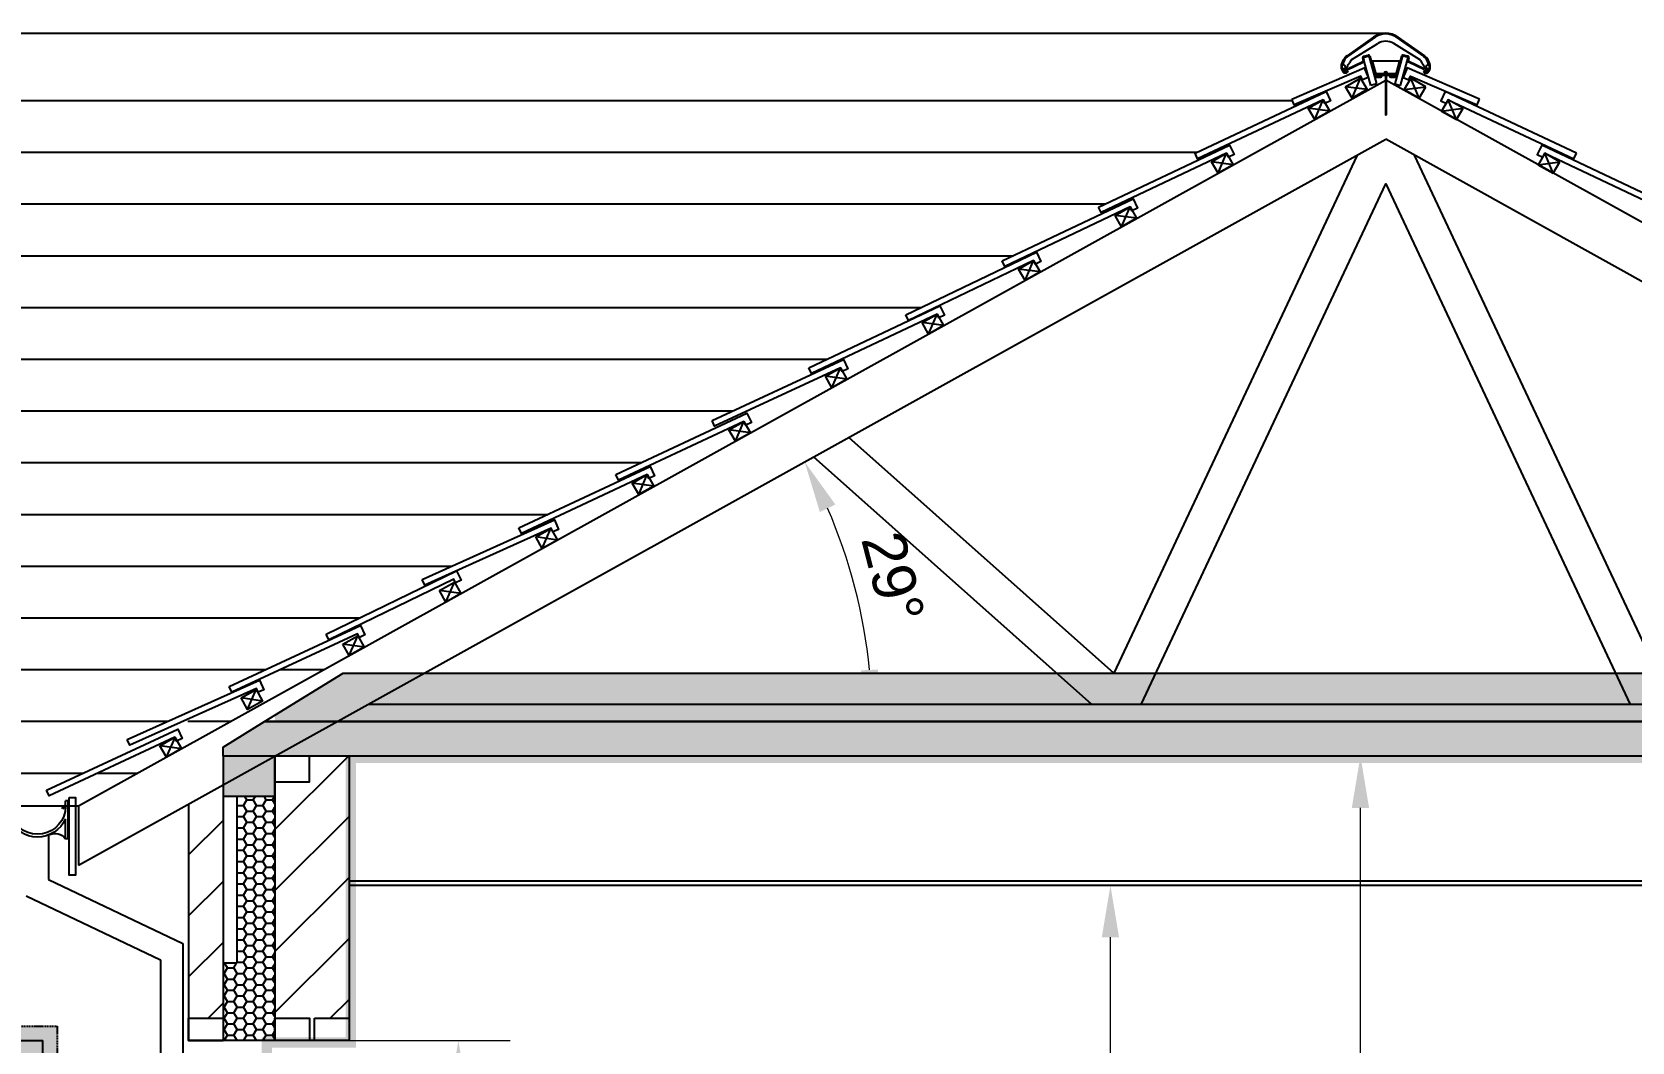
# Model space of a CAD drawing. Header units: inches. Extents: x -48459 to 205009, y 10398 to 54474.
# Drawn here: x 8413 to 13049, y 50220 to 53149 of the extents above; entities that cross this region are included whole.
import ezdxf

# ---------------------------------------------------------------- set-up
doc = ezdxf.new("R2010")
doc.units = ezdxf.units.IN
doc.header["$MEASUREMENT"] = 0
for name, pattern in [('14-08 - Household Unit Master X-ref$0$DASHED2', [9.525, 6.35, -3.175]), ('DASHED', [19.05, 12.7, -6.35]), ('HIDDEN', [4.5, 1.5, -1.5, 1.5])]:
    doc.linetypes.add(name, pattern=pattern)
doc.layers.add('.', color=80, linetype='Continuous', lineweight=18)
for name, color, linetype in [('10-095_Xref_Sections$0$AR-Roof', 2, 'Continuous'), ('AR-BATTEN', 1, 'Continuous'), ('AR-BRICK', 253, 'Continuous'), ('AR-CEILING', 8, 'Continuous'), ('AR-DOOR-HATCH', 9, 'Continuous'), ('AR-HATCH', 8, 'Continuous'), ('AR-HIDDEN-OVER', 8, 'DASHED'), ('AR-INSULATION', 8, 'Continuous'), ('AR-NEW-WALL', 2, 'Continuous'), ('AR-PROJECT-DIMS', 8, 'Continuous'), ('AR-ROOF-LINE', 8, 'Continuous'), ('AR-RWP', 8, 'Continuous'), ('AR-WIND-SILL', 8, 'Continuous'), ('FOAM', 42, 'Continuous'), ('Hatch-insu', 46, 'Continuous'), ('METAL', 7, 'Continuous'), ('PLASTIC', 106, 'Continuous'), ('QSS ELEVATION 2', 2, 'Continuous'), ('QSS ELEVATION 4', 8, 'Continuous'), ('SECTION_3', 7, 'Continuous'), ('TILE', 174, 'Continuous')]:
    doc.layers.add(name, color=color, linetype=linetype)
doc.layers.add('AIRTIGHTNESS-LINE', color=7, linetype='Continuous', true_color=0x3239f5)
doc.layers.add('AR-FIRE-BARRIER', color=7, linetype='Continuous', true_color=0xff4242)
doc.styles.add('MS_1.50_2.5mm', font='arial.ttf', dxfattribs={"height": 125})
doc.dimstyles.new('MS_1.50_2.5mm', dxfattribs={"dimtxt": 125, "dimasz": 150, "dimexe": 150, "dimexo": 100, "dimgap": 50, "dimtad": 1, "dimtoh": 1, "dimdec": 0, "dimdsep": 46, "dimtxsty": 'MS_1.50_2.5mm', "dimcen": 150, "dimclre": 256, "dimclrt": 4, "dimadec": 0, "dimazin": 0, "dimtfac": 1, "dimtdec": 0, "dimtix": 1, "dimtmove": 2, "dimatfit": 2, "dimfxl": 1, "dimlwd": 18, "dimlwe": 18, "dimarcsym": 0})

# ---------------------------------------------------------------- blocks, each defined once
blk = doc.blocks.new('10-095_Xref_Sections$0$GUTTER')
at = {"layer": '10-095_Xref_Sections$0$AR-Roof', "color": 8}
for p, q in [((0, -110), (0, 0)), ((0, 0), (8, 0)), ((8, -15.7), (8, 0)), ((8, -10), (18.2, -20.2)), ((8, -15.7), (15.4, -23)), ((15.4, -23), (18.2, -20.2)), ((165, -43.7), (167.2, -36.5)), ((182.4, -43.7), (165, -43.7)), ((169.4, -37.1), (168.1, -42.4)), ((8, -109.5), (8, -52.5)), ((174.4, -51.7), (170.4, -51.7)), ((0, -110), (6.1, -110))]:
    blk.add_line(p, q, dxfattribs=at)
blk.add_circle((182.4, -51.7), 8, dxfattribs=at)
for centre, radius, start, end in [((89, -15.7), 81, 180, 339.7767), ((168.2, -36.8), 1, 71.5554, 162.9214), ((169, -42.7), 1, 166.0307, 270), ((168.4, -36.9), 1, 346.0307, 71.5554), ((89, -15.7), 89, 204.4791, 336.1406), ((6.1, -106), 4, 270, 317.1447), ((38.8, -131.8), 37.7, 67.9221, 142.2284)]:
    blk.add_arc(centre, radius, start, end, dxfattribs=at)
blk = doc.blocks.new('A$C09631667')
at = {"layer": 'FOAM', "color": 8}
for p, q in [((64.4, 120.8), (80.6, 125.5)), ((86.7, 39.4), (64.4, 120.8)), ((80.6, 125.5), (102.9, 44.1)), ((178.1, 125.5), (155.8, 44.2)), ((172, 39.5), (194.2, 120.8)), ((194.2, 120.8), (178.1, 125.5)), ((102.9, 44.1), (86.7, 39.4)), ((155.8, 44.2), (172, 39.5))]:
    blk.add_line(p, q, dxfattribs=at)
at = {"layer": 'METAL', "color": 8}
for p, q in [((124.6, 74.7), (134.5, 74.7)), ((128.6, 74.4), (128.6, 18)), ((130.6, 74.4), (130.6, 18)), ((128.6, 18), (128.6, -45.3)), ((130.6, 18.1), (130.6, -45.3)), ((128.6, -45.3), (129.6, -47.5)), ((129.6, -47.4), (130.6, -45.3))]:
    blk.add_line(p, q, dxfattribs=at)
blk.add_arc((129.6, 74.7), 4.95, 0, 180, dxfattribs=at)
at = {"layer": 'PLASTIC', "color": 8}
for p, q in [((94.2, 179.9), (17.4, 125.7)), ((94.7, 179.1), (18, 124.9)), ((95.3, 178.3), (18.6, 124.1)), ((163.4, 178.3), (240.2, 124.1)), ((164, 179.1), (240.7, 124.9)), ((164.6, 179.9), (241.3, 125.7)), ((87.8, 111.5), (171.7, 111.5)), ((140.3, 67.7), (140.3, 67.2))]:
    blk.add_line(p, q, dxfattribs=at)
at = {"layer": 'PLASTIC', "color": 8, "linetype": 'Continuous'}
for p, q in [((194.7, 119.8), (192.8, 112.7)), ((196.6, 119.3), (194.7, 112.2)), ((241.4, 85), (195.1, 107.6)), ((242.3, 86.8), (195.9, 109.4)), ((243.3, 84.1), (245.3, 83.1)), ((246.2, 84.9), (244.1, 85.9)), ((245.6, 82.3), (244.6, 80.2)), ((245.3, 83.1), (246.2, 84.9)), ((247.4, 81.4), (245.6, 82.3)), ((246.4, 79.4), (247.4, 81.4)), ((248, 87.2), (247, 85.2)), ((247, 85.2), (248.8, 84.3)), ((249.1, 83.5), (248.2, 81.7)), ((248.2, 81.7), (250.2, 80.7)), ((248.8, 84.3), (249.8, 86.3)), ((251.1, 82.5), (249.1, 83.5))]:
    blk.add_line(p, q, dxfattribs=at)
for points in [[(16.6, 86.8, 0), (63, 109.4, 0)], [(17.5, 85, 0), (63.8, 107.6, 0)], [(62.3, 119.3, 0), (64.2, 112.2, 0)], [(64.2, 119.8, 0), (66.2, 112.7, 0)], [(65.1, 124.2, 0), (78.6, 127.9, 0)], [(65.6, 122.3, 0), (79.1, 126, 0)], [(81.6, 124.6, 0), (97.2, 67.7, 0)], [(83.5, 125.1, 0), (99.4, 67.3, 0)], [(87.8, 111.5, 0), (87.4, 111.1, 0)], [(88, 108.8, 0), (90, 110.9, 0)], [(90.6, 108.7, 0), (88.6, 106.6, 0)], [(89.2, 104.4, 0), (91.2, 106.4, 0)], [(89.8, 111.5, 0), (99.4, 76.6, 0)], [(91.8, 104.2, 0), (89.8, 102.2, 0)], [(90.4, 100, 0), (92.4, 102, 0)], [(93.1, 99.8, 0), (91, 97.8, 0)], [(91.6, 95.5, 0), (93.7, 97.6, 0)], [(94.3, 95.4, 0), (92.2, 93.3, 0)], [(92.9, 91.1, 0), (94.9, 93.1, 0)], [(175.4, 125.1, 0), (159.5, 67.3, 0)], [(169.1, 111.5, 0), (159.5, 76.6, 0)], [(177.3, 124.6, 0), (161.7, 67.7, 0)], [(167, 94.5, 0), (163.4, 91, 0)], [(164.5, 94.9, 0), (168.1, 98.4, 0)], [(169.1, 102.3, 0), (165.6, 98.8, 0)], [(166.6, 102.7, 0), (170.2, 106.2, 0)], [(167.7, 106.6, 0), (171.3, 110.2, 0)], [(193.3, 122.3, 0), (179.8, 126, 0)], [(193.8, 124.2, 0), (180.3, 127.9, 0)], [(7.8, 82.5, 0), (9.8, 83.5, 0), (10.7, 81.7, 0), (8.7, 80.7, 0)], [(10.9, 87.2, 0), (11.9, 85.2, 0), (10.1, 84.3, 0), (9.1, 86.3, 0)], [(12.5, 79.4, 0), (11.5, 81.4, 0), (13.3, 82.3, 0), (14.3, 80.2, 0)], [(15.6, 84.1, 0), (13.6, 83.1, 0), (12.7, 84.9, 0), (14.8, 85.9, 0)], [(95.5, 90.9, 0), (93.5, 88.9, 0)], [(94.1, 86.7, 0), (96.1, 88.7, 0)], [(96.7, 86.5, 0), (94.7, 84.4, 0)], [(95.3, 82.2, 0), (97.3, 84.3, 0)], [(97.9, 82, 0), (95.9, 80, 0)], [(96.5, 77.8, 0), (98.5, 79.8, 0)], [(99.2, 77.6, 0), (97.1, 75.6, 0)], [(98.1, 73.8, 0), (99.9, 75.5, 0)], [(101.5, 74.3, 0), (99.6, 72.4, 0)], [(101.7, 71.6, 0), (104.1, 74, 0)], [(101.7, 65.5, 0), (114.6, 65.5, 0)], [(102.6, 63.5, 0), (114.6, 63.5, 0)], [(102.8, 74, 0), (156.1, 74, 0)], [(102.8, 71.5, 0), (156.1, 71.5, 0)], [(106.9, 74, 0), (104.4, 71.5, 0)], [(107.2, 71.5, 0), (109.7, 74, 0)], [(112.5, 74, 0), (110, 71.5, 0)], [(112.9, 71.5, 0), (115.4, 74, 0)], [(118.2, 74, 0), (115.7, 71.5, 0)], [(116.7, 67.9, 0), (116.6, 67.4, 0)], [(118.5, 71.5, 0), (121, 74, 0)], [(118.6, 67.7, 0), (118.6, 67.2, 0)], [(120.6, 69.5, 0), (138.3, 69.5, 0)], [(123.9, 74, 0), (121.4, 71.5, 0)], [(124.2, 71.5, 0), (126.5, 73.8, 0)], [(126.5, 69.5, 0), (126.5, 74, 0)], [(132.5, 69.5, 0), (132.5, 74, 0)], [(135.2, 74, 0), (132.7, 71.5, 0)], [(135.5, 71.5, 0), (138, 74, 0)], [(140.8, 74, 0), (138.3, 71.5, 0)], [(141.2, 71.5, 0), (143.7, 74, 0)], [(146.5, 74, 0), (144, 71.5, 0)], [(144.3, 65.5, 0), (157.2, 65.5, 0)], [(144.3, 63.5, 0), (156.3, 63.5, 0)], [(146.8, 71.5, 0), (149.3, 74, 0)], [(152.1, 74, 0), (149.6, 71.5, 0)], [(152.5, 71.5, 0), (155, 74, 0)], [(162.7, 78.9, 0), (155.3, 71.5, 0)], [(158.8, 72.2, 0), (161.5, 74.9, 0)], [(160.2, 79.3, 0), (163.8, 82.8, 0)], [(164.9, 86.7, 0), (161.3, 83.2, 0)], [(162.3, 87.1, 0), (165.9, 90.6, 0)]]:
    blk.add_polyline3d(points, dxfattribs=at)
at = {"layer": 'PLASTIC', "color": 8}
for centre, radius, start, end in [((129.4, 129.9), 61.2, 54.8584, 125.1416), ((129.4, 129.9), 60.2, 54.8584, 125.1416), ((129.4, 129.9), 59.2, 54.8584, 125.1416), ((29.7, 95), 29.4, 172.6926, 208.1966), ((41.7, 91.8), 41.7, 125.5909, 170.2446), ((29.7, 95), 28.4, 172.6926, 208.1966), ((41.7, 91.8), 40.7, 125.5909, 170.2446), ((29.7, 95), 27.4, 172.6926, 208.1966), ((41.7, 91.8), 39.7, 125.5909, 170.2446), ((217.1, 91.8), 39.7, 9.7554, 54.4091), ((217.1, 91.8), 40.7, 9.7554, 54.4091), ((217.1, 91.8), 41.7, 9.7554, 54.4091), ((229.1, 95), 27.4, 331.8034, 7.3074), ((229.1, 95), 28.4, 331.8034, 7.3074), ((229.1, 95), 29.4, 331.8034, 7.3074), ((12, 85.1), 9.1, 205.6068, 337.5083), ((12, 85.1), 8.1, 205.6068, 337.5083), ((12, 85.1), 7.1, 205.6068, 337.5083), ((246.1, 84.8), 9.64, 209.8764, 339.5904), ((246.1, 84.8), 8.64, 209.8764, 339.5904), ((246.1, 84.8), 7.64, 209.8764, 339.5904)]:
    blk.add_arc(centre, radius, start, end, dxfattribs=at)
at = {"layer": 'PLASTIC', "color": 8, "linetype": 'Continuous'}
for centre, radius, start, end in [((66.1, 120.3), 4, 105.387, 195.3855), ((61.5, 111.8), 2.8, 302.2668, 9.1317), ((61.5, 111.8), 4.79, 299.6592, 11.7386), ((66.1, 120.3), 2, 105.3897, 195.3909), ((79.6, 124.1), 4, 15.3878, 105.385), ((79.6, 124.1), 2, 15.3902, 105.38), ((179.3, 124.1), 4, 74.615, 164.6122), ((179.3, 124.1), 2, 74.6137, 164.615), ((197.4, 111.8), 4.79, 168.2614, 240.3408), ((192.8, 120.4), 2, 344.6091, 74.6103), ((192.8, 120.4), 4, 344.6099, 74.6104), ((197.4, 111.8), 2.8, 170.8683, 237.7332), ((11.7, 83.3), 6, 35.606, 206.0122), ((11.7, 83.3), 6, 206.012, 16.4177), ((11.7, 83.3), 4, 130.4891, 191.5328), ((11.7, 83.3), 4, 220.4933, 281.527), ((11.7, 83.3), 4, 40.4897, 101.5343), ((11.7, 83.3), 4, 310.4881, 11.5371), ((102.8, 77.5), 6, 195.3889, 270), ((103.1, 69.8), 6.26, 199.8115, 265.5939), ((102.8, 77.5), 3.5, 195.3901, 270), ((102, 68.4), 2.85, 201.8812, 263.5091), ((114.6, 67.5), 2, 270.5194, 355.0002), ((114.6, 67.5), 4, 270.2439, 355.0011), ((120.6, 67.5), 4, 90, 174.9971), ((120.6, 67.5), 2, 89.6144, 175.0013), ((138.3, 67.5), 4, 4.9984, 90), ((138.3, 67.5), 2, 4.9987, 90.3856), ((144.3, 67.5), 4, 184.9989, 269.7561), ((144.3, 67.5), 2, 184.9998, 269.4806), ((156.1, 77.5), 3.5, 270.4764, 344.616), ((156.1, 77.5), 6, 270.3171, 344.6147), ((155.8, 69.8), 6.26, 274.4061, 340.1885), ((156.9, 68.4), 2.85, 276.5198, 338.1228), ((247.2, 83.3), 6, 163.5818, 333.988), ((247.2, 83.3), 6, 333.9878, 144.394), ((247.2, 83.3), 4, 168.4672, 229.5109), ((247.2, 83.3), 4, 78.4576, 139.512), ((247.2, 83.3), 4, 258.4657, 319.5103), ((247.2, 83.3), 4, 348.4629, 49.5119)]:
    blk.add_arc(centre, radius, start, end, dxfattribs=at)
at = {"layer": 'TILE', "color": 8}
for p, q in [((98.8, 180.1), (19, 124)), ((31.5, 115.4), (106.2, 161.2)), ((227.2, 115.4), (152.6, 161.2)), ((160, 180.1), (239.7, 124)), ((19.9, 97.9), (19.9, 99.7)), ((28.4, 111.8), (24.9, 105)), ((230.4, 111.8), (233.9, 105)), ((238.9, 97.9), (238.9, 99.7))]:
    blk.add_line(p, q, dxfattribs=at)
for centre, radius, start, end in [((129.4, 132.7), 56.4, 90, 122.8806), ((129.4, 132.7), 56.4, 57.1194, 90), ((129.4, 123.3), 44.4, 90, 121.5), ((129.4, 123.3), 44.4, 58.5, 90), ((45.3, 93.1), 40.5, 130.3862, 169.1583), ((13.5, 110.6), 12.7, 231.0886, 255.4859), ((15.1, 97.9), 4.8, 175.1562, 0), ((13.5, 110.6), 12.7, 300.2608, 333.8179), ((35.7, 108.7), 7.9, 121.4995, 156.8616), ((223.1, 108.7), 7.9, 23.1384, 58.5005), ((245.3, 110.6), 12.7, 206.1821, 239.7392), ((243.7, 97.9), 4.8, 180, 4.8438), ((213.5, 93.1), 40.5, 10.8417, 49.6138), ((245.3, 110.6), 12.7, 284.5141, 308.9114)]:
    blk.add_arc(centre, radius, start, end, dxfattribs=at)
blk = doc.blocks.new('*D205')
at = {"layer": 'AR-PROJECT-DIMS', "lineweight": 18, "transparency": 16777216}
for p, q in [((11597.4, 50674.2), (11387.6, 50674.2)), ((11597.4, 47974.2), (11387.6, 47974.2))]:
    blk.add_line(p, q, dxfattribs=at)
at = {"layer": 'AR-PROJECT-DIMS', "color": 0, "lineweight": 18, "transparency": 16777216}
blk.add_line((11537.6, 48124.2), (11537.6, 50524.2), dxfattribs=at)
at = {"layer": 'AR-PROJECT-DIMS', "color": 0, "transparency": 16777216}
for points in [[(11512.6, 50524.2), (11562.6, 50524.2), (11537.6, 50674.2)], [(11512.6, 48124.2), (11562.6, 48124.2), (11537.6, 47974.2)]]:
    blk.add_solid(points, dxfattribs=at)
at = {"layer": 'Defpoints', "color": 0, "transparency": 16777216}
for p in [(11537.6, 50674.2), (11697.4, 50674.2), (11697.4, 47974.2)]:
    blk.add_point(p, dxfattribs=at)
at = {"layer": 'AR-PROJECT-DIMS', "color": 4, "transparency": 16777216, "insert": (11423.8, 49324.2), "char_height": 125, "attachment_point": 5, "rotation": 90, "style": 'MS_1.50_2.5mm'}
blk.add_mtext('2700', dxfattribs=at)
blk = doc.blocks.new('*D206')
at = {"layer": 'AR-PROJECT-DIMS', "lineweight": 18, "transparency": 16777216}
for p, q in [((12362, 51049.2), (12412, 51049.2)), ((12162, 47974.2), (12112, 47974.2))]:
    blk.add_line(p, q, dxfattribs=at)
at = {"layer": 'AR-PROJECT-DIMS', "color": 0, "lineweight": 18, "transparency": 16777216}
blk.add_line((12262, 48124.2), (12262, 50899.2), dxfattribs=at)
at = {"layer": 'AR-PROJECT-DIMS', "color": 0, "transparency": 16777216}
for points in [[(12237, 50899.2), (12287, 50899.2), (12262, 51049.2)], [(12237, 48124.2), (12287, 48124.2), (12262, 47974.2)]]:
    blk.add_solid(points, dxfattribs=at)
at = {"layer": 'Defpoints', "color": 0, "transparency": 16777216}
for p in [(12262, 51049.2), (12262, 51049.2), (12262, 47974.2)]:
    blk.add_point(p, dxfattribs=at)
at = {"layer": 'AR-PROJECT-DIMS', "color": 4, "transparency": 16777216, "insert": (12148.1, 49511.7), "char_height": 125, "attachment_point": 5, "rotation": 90, "style": 'MS_1.50_2.5mm'}
blk.add_mtext('3075', dxfattribs=at)
blk = doc.blocks.new('*D209')
at = {"layer": 'AR-PROJECT-DIMS', "lineweight": 18, "transparency": 16777216}
for p, q in [((9281, 50224.2), (9798.4, 50224.2)), ((9431.7, 47974.2), (9798.4, 47974.2))]:
    blk.add_line(p, q, dxfattribs=at)
at = {"layer": 'AR-PROJECT-DIMS', "color": 0, "lineweight": 18, "transparency": 16777216}
blk.add_line((9648.4, 50074.2), (9648.4, 48124.2), dxfattribs=at)
at = {"layer": 'AR-PROJECT-DIMS', "color": 0, "transparency": 16777216}
for points in [[(9623.4, 50074.2), (9673.4, 50074.2), (9648.4, 50224.2)], [(9623.4, 48124.2), (9673.4, 48124.2), (9648.4, 47974.2)]]:
    blk.add_solid(points, dxfattribs=at)
at = {"layer": 'Defpoints', "color": 0, "transparency": 16777216}
for p in [(9181, 50224.2), (9331.7, 47974.2, 0), (9648.4, 47974.2)]:
    blk.add_point(p, dxfattribs=at)
at = {"layer": 'AR-PROJECT-DIMS', "color": 4, "transparency": 16777216, "insert": (9534.6, 49099.2), "char_height": 125, "attachment_point": 5, "rotation": 90, "style": 'MS_1.50_2.5mm'}
blk.add_mtext('2250', dxfattribs=at)
blk = doc.blocks.new('*D217')
at = {"layer": 'AR-INSULATION', "color": 0, "lineweight": 18, "transparency": 16777216}
blk.add_arc((9296.7, 51149.2), 1550.3, 5.546, 23.5157, dxfattribs=at)
at = {"layer": 'AR-INSULATION', "color": 0, "transparency": 16777216}
for points in [[(10695.8, 51756.7), (10740.6, 51778.8), (10651.8, 51902.2)], [(10864.7, 51300.2), (10814.7, 51297.8), (10846.9, 51149.2)]]:
    blk.add_solid(points, dxfattribs=at)
at = {"layer": 'Defpoints', "color": 0, "transparency": 16777216}
for p in [(12335.1, 52837.7), (10824.8, 51410.1), (9086.8, 51149.2), (15333.5, 51149.2), (8548.2, 50733.3)]:
    blk.add_point(p, dxfattribs=at)
at = {"layer": 'AR-INSULATION', "color": 4, "transparency": 16777216, "insert": (10907.5, 51566.7), "char_height": 125, "attachment_point": 5, "rotation": 284.5308, "style": 'MS_1.50_2.5mm'}
blk.add_mtext('29°', dxfattribs=at)
blk = doc.blocks.new('A$C84c2942f')
at = {"layer": '.', "true_color": 0x0000ff, "transparency": 33554559}
h = blk.add_hatch(color=5, dxfattribs=at)
h.dxf.hatch_style = 1
h.paths.add_polyline_path([(1682.2, 2033), (-0.5, 2033), (-0.5, 0), (1682.2, 0)])
h.paths.add_polyline_path([(79.7, 1952.8), (1602, 1952.8), (1602, 80.2), (79.7, 80.2)], flags=16)
at = {"layer": 'AR-DOOR-HATCH'}
h = blk.add_hatch(color=254, dxfattribs=at)
h.paths.add_polyline_path([(903.7, 130), (130, 130), (130, 844.5), (903.7, 844.5)])
h.paths.add_polyline_path([(1553.7, 844.5), (953.7, 844.5), (953.7, 130), (1553.7, 130)])
h.paths.add_polyline_path([(1522.7, 1803), (983.7, 1803), (983.7, 924.5), (1522.7, 924.5)])
h.paths.add_polyline_path([(903.7, 1820.4), (160, 1820.4), (160, 894.5), (903.7, 894.5)])
at = {"color": 252, "linetype": '14-08 - Household Unit Master X-ref$0$DASHED2', "ltscale": 0.5}
for points in [[(1682.7, 0), (0, 0), (0, 2033), (1682.7, 2033)], [(1602.5, 80.2), (80.2, 80.2), (80.2, 1952.8), (1602.5, 1952.8)]]:
    blk.add_lwpolyline(points, close=True, dxfattribs=at)
at = {"layer": 'AR-HIDDEN-OVER', "linetype": 'HIDDEN'}
blk.add_lwpolyline([(933.7, 1853), (1253.2, 874.5), (1572.7, 1853)], dxfattribs=at)
at = {"layer": 'QSS ELEVATION 2', "color": 4}
for p, q in [((41.5, 41.5), (41.5, 1991.5)), ((41.5, 1991.5), (1641.2, 1991.5)), ((1641.2, 41.5), (1641.2, 1991.5)), ((41.5, 41.5), (1641.2, 41.5))]:
    blk.add_line(p, q, dxfattribs=at)
at = {"layer": 'QSS ELEVATION 4'}
for points in [[(110, 1903), (836.4, 1903), (836.4, 1883), (110, 1883)], [(846.4, 1903), (1572.7, 1903), (1572.7, 1883), (846.4, 1883)], [(903.7, 1820.4), (160, 1820.4), (160, 894.5), (903.7, 894.5)], [(903.7, 1820.4), (160, 1820.4), (160, 894.5), (903.7, 894.5)], [(1572.7, 874.5), (933.7, 874.5), (933.7, 1853), (1572.7, 1853)], [(1522.7, 924.5), (983.7, 924.5), (983.7, 1803), (1522.7, 1803)], [(903.7, 130), (130, 130), (130, 844.5), (903.7, 844.5)], [(1553.7, 844.5), (953.7, 844.5), (953.7, 130), (1553.7, 130)]]:
    blk.add_lwpolyline(points, close=True, dxfattribs=at)

msp = doc.modelspace()

# ---------------------------------------------------------------- hatches: boundary and pattern name
at = {"layer": 'AIRTIGHTNESS-LINE'}
h = msp.add_hatch(color=256, dxfattribs=at)
h.dxf.hatch_style = 1
h.paths.add_polyline_path([(15347.6, 51059.2), (9321.7, 51059.2), (9321.7, 50234.2), (9078.4, 50234.2), (9078.4, 47964.2), (15347.6, 47964.2), (15347.6, 48850.6), (15646.3, 48850.6), (15646.3, 50234.2), (15347.6, 50234.2)])
h.paths.add_polyline_path([(9351.7, 50204.2), (9351.7, 51029.2), (15322.6, 51029.2), (15322.6, 50204.2), (15617.1, 50204.2), (15617.1, 48880.2), (15317.6, 48880.2), (15317.6, 47994.2), (9108.4, 47994.2), (9108.4, 50204.2)], flags=16)
at = {"layer": 'AR-BRICK', "transparency": 33554687}
h = msp.add_hatch(dxfattribs=at)
h.set_pattern_fill('ANSI31', color=254, scale=1200, angle=135)
h.paths.add_polyline_path([(10393.3, 52000.8), (10383.4, 52021.9), (10672.9, 52156.5), (10664.3, 52174.5), (10952.9, 52311.4), (10944.8, 52328.3), (11232.7, 52466.4), (11223.7, 52485.4), (11512.2, 52622.3), (11503.2, 52641.2), (11791.8, 52777.9), (11782.7, 52797.4), (12072, 52933.5), (12063.1, 52954.1), (12191.3, 53009.3), (-301.6, 53009.3), (-301.6, 50904.9), (8505.9, 50904.9), (8510.1, 50909.1), (8510.1, 50929.1), (8539, 50929.1), (8548.2, 50904.9), (8802.7, 51046.3), (8784.2, 51078.9), (8775.9, 51080), (8462.6, 50934.1), (8455, 50950.4), (8835.7, 51127.7), (8859, 51077.6), (9032.9, 51174.2), (9050.1, 51213.3), (9092.3, 51207.2), (9332.2, 51340.5), (9309.2, 51381.9), (8992.1, 51234.3), (8984.5, 51250.6), (9273.9, 51385.4), (9265.4, 51402.9), (9552.4, 51541.9), (9543.6, 51561.3), (9832.8, 51691.5), (9823.8, 51710.9), (10113, 51846.6), (10104.2, 51865.4)])
h.paths.add_polyline_path([(8689.1, 51097.2), (9072.4, 51269.1), (9084.6, 51241.7), (9068.2, 51234.3), (8696.5, 51080.8)], flags=16)
at = {"layer": 'AR-FIRE-BARRIER', "true_color": 0xc0c0c0, "transparency": 33554559}
h = msp.add_hatch(color=9, dxfattribs=at)
h.dxf.hatch_style = 1
h.paths.add_polyline_path([(9116.7, 51049.2), (8966.7, 51049.2), (8966.7, 50932.9), (9116.7, 50932.9)])
at = {"layer": 'AR-HATCH', "transparency": 33554559}
h = msp.add_hatch(dxfattribs=at)
h.set_pattern_fill('ANSI31', color=256, scale=1000)
h.paths.add_polyline_path([(8966.7, 50932.9), (8966.7, 50965.8), (8866.7, 50910.3), (8866.7, 50289.2), (8966.7, 50289.2)])
h.paths.add_polyline_path([(9331.7, 51049.2), (9216.7, 51049.2), (9216.7, 50974.2), (9116.7, 50974.2), (9116.7, 50932.9), (9116.7, 50289.2), (9331.7, 50289.2)])
at = {"layer": 'AR-INSULATION', "transparency": 33554687}
h = msp.add_hatch(dxfattribs=at)
h.set_pattern_fill('INSUL', color=256, scale=100)
h.set_pattern_definition([(0, (36091.56, -5000), (0, 37.5), []), (0, (36091.56, -4987.5), (0, 37.5), [12.5, -12.5]), (0, (36091.56, -4975), (0, 37.5), [12.5, -12.5])])
h.paths.add_polyline_path([(14891.1, 51289.2), (9532.4, 51289.2), (9289.9, 51149.2), (10097, 51149.2), (15133.5, 51149.2)])
h.paths.add_polyline_path([(9532.4, 51289.2), (9314.4, 51289.2), (9116.7, 51164.7), (9116.7, 51149.2), (9289.9, 51149.2)])
h.paths.add_polyline_path([(15327.5, 51289.2), (14891.1, 51289.2), (15133.5, 51149.2), (15579.4, 51149.2)])
h = msp.add_hatch(dxfattribs=at)
h.set_pattern_fill('INSUL', color=256, scale=100, angle=135)
h.set_pattern_definition([(135, (36091.56, -5000), (-26.516504, -26.516504), []), (135, (36082.722, -5008.84), (-26.516504, -26.516504), [12.5, -12.5]), (135, (36073.883, -5017.678), (-26.516504, -26.516504), [12.5, -12.5])])
h.paths.add_polyline_path([(15133.5, 51149.2), (9289.9, 51149.2), (9116.7, 51049.2), (15306.7, 51049.2)])
h.paths.add_polyline_path([(15306.7, 51149.2), (15133.5, 51149.2), (15306.7, 51049.2)])
h.paths.add_polyline_path([(9289.9, 51149.2), (9116.7, 51149.2), (9116.7, 51049.2)], flags=17)
h.paths.add_polyline_path([(15333.5, 51149.2), (15306.7, 51149.2), (15306.7, 51049.2), (15703.5, 51049.2), (15702.6, 51080.7), (15579.4, 51149.2)])
h.paths.add_polyline_path([(9116.7, 51149.2), (9089.9, 51149.2), (8966.7, 51075.4), (8966.7, 51049.2), (9116.7, 51049.2)])
at = {"layer": 'Hatch-insu'}
h = msp.add_hatch(dxfattribs=at)
h.set_pattern_fill('HONEY', color=8, scale=150)
h.set_pattern_definition([(0, (36091.561, 0), (28.125, 16.2379763), [18.75, -37.5]), (120, (36091.561, 0), (-28.125, 16.2379763), [18.75, -37.5]), (60, (36091.561, 0), (1e-14, 32.4759526), [-37.5, 18.75])])
h.paths.add_polyline_path([(9116.7, 50932.9), (9006.7, 50932.9), (9006.7, 50449.2), (8966.7, 50449.2), (8966.7, 50224.2), (9116.7, 50224.2)])

# ---------------------------------------------------------------- linework, layer by layer
msp.add_lwpolyline([(9313.7, 51373.7), (9357.4, 51398), (9375.9, 51364.8), (9332.2, 51340.5)], close=True)
at = {"layer": 'AR-BATTEN', "color": 8}
for p, q in [((12281.4, 52981.8), (12219.1, 52990.1)), ((12237.9, 52957.1), (12262.6, 53014.8)), ((12388.8, 52981.8), (12451.1, 52990.1)), ((12432.3, 52957.1), (12407.6, 53014.8)), ((12129.4, 52894.5), (12154.1, 52952.2)), ((12540.8, 52894.5), (12516.1, 52952.2)), ((12172.9, 52919.2), (12110.6, 52927.5)), ((12497.3, 52919.2), (12559.6, 52927.5)), ((11893.1, 52763.9), (11830.8, 52772.3)), ((11849.6, 52739.2), (11874.3, 52797)), ((12777.1, 52763.9), (12839.4, 52772.3)), ((12820.6, 52739.2), (12795.9, 52797)), ((11613.4, 52608.4), (11551.2, 52616.7)), ((11569.9, 52583.7), (11594.6, 52641.4)), ((11290.3, 52428.2), (11315, 52486)), ((11333.7, 52452.9), (11271.5, 52461.2)), ((11054, 52297.6), (10991.8, 52305.9)), ((11010.5, 52272.8), (11035.2, 52330.6)), ((10730.9, 52117.3), (10755.6, 52175.1)), ((10774.4, 52142), (10712.1, 52150.4)), ((10451.2, 51961.9), (10475.9, 52019.7)), ((10494.6, 51986.7), (10432.4, 51995)), ((10214.4, 51832.2), (10152.1, 51840.6)), ((10170.9, 51807.5), (10195.6, 51865.3)), ((9891.6, 51651.4), (9916.8, 51708.9)), ((9935.3, 51675.7), (9873.1, 51684.6)), ((9611.9, 51496), (9637.1, 51553.5)), ((9655.6, 51520.3), (9593.4, 51529.2)), ((9375.9, 51364.8), (9313.7, 51373.7)), ((9375.9, 51364.8), (9313.7, 51373.7)), ((9332.2, 51340.5), (9357.4, 51398)), ((9332.2, 51340.5), (9357.4, 51398)), ((9037.4, 51184.5), (9062.7, 51242)), ((9037.4, 51184.5), (9062.7, 51242)), ((9081.1, 51208.8), (9019, 51217.7)), ((9081.1, 51208.8), (9019, 51217.7)), ((8802.9, 51045.8), (8827.6, 51103.6)), ((8846.4, 51070.6), (8784.1, 51078.9))]:
    msp.add_line(p, q, dxfattribs=at)
at = {"layer": 'AR-BATTEN'}
for points in [[(12219.1, 52990.1), (12262.6, 53014.8), (12281.4, 52981.8), (12237.9, 52957.1)], [(12451.1, 52990.1), (12407.6, 53014.8), (12388.8, 52981.8), (12432.3, 52957.1)], [(12110.6, 52927.5), (12154.1, 52952.2), (12172.9, 52919.2), (12129.4, 52894.5)], [(12559.6, 52927.5), (12516.1, 52952.2), (12497.3, 52919.2), (12540.8, 52894.5)], [(11830.8, 52772.3), (11874.3, 52797), (11893.1, 52763.9), (11849.6, 52739.2)], [(12839.4, 52772.3), (12795.9, 52797), (12777.1, 52763.9), (12820.6, 52739.2)], [(11551.2, 52616.7), (11594.6, 52641.4), (11613.4, 52608.4), (11569.9, 52583.7)], [(11271.5, 52461.2), (11315, 52486), (11333.7, 52452.9), (11290.3, 52428.2)], [(10991.8, 52305.9), (11035.2, 52330.6), (11054, 52297.6), (11010.5, 52272.8)], [(10712.1, 52150.4), (10755.6, 52175.1), (10774.4, 52142), (10730.9, 52117.3)], [(10432.4, 51995), (10475.9, 52019.7), (10494.6, 51986.7), (10451.2, 51961.9)], [(10152.1, 51840.6), (10195.6, 51865.3), (10214.4, 51832.2), (10170.9, 51807.5)], [(9873.1, 51684.6), (9916.8, 51708.9), (9935.3, 51675.7), (9891.6, 51651.4)], [(9593.4, 51529.2), (9637.1, 51553.5), (9655.6, 51520.3), (9611.9, 51496)], [(9313.7, 51373.7), (9357.4, 51398), (9375.9, 51364.8), (9332.2, 51340.5)], [(9019, 51217.7), (9062.7, 51242), (9081.1, 51208.8), (9037.4, 51184.5)], [(8783.9, 51079.3), (8827.4, 51104), (8846.2, 51071), (8802.7, 51046.3)]]:
    msp.add_lwpolyline(points, close=True, dxfattribs=at)
at = {"layer": 'AR-CEILING'}
for p, q in [((15334.8, 50686.7), (9335.4, 50686.7)), ((15334.8, 50674.2), (9335.4, 50674.2))]:
    msp.add_line(p, q, dxfattribs=at)
at = {"layer": 'AR-FIRE-BARRIER', "color": 9, "transparency": 33554559}
msp.add_lwpolyline([(9116.7, 51049.2), (8966.7, 51049.2), (8966.7, 50932.9), (9116.7, 50932.9)], close=True, dxfattribs=at)
msp.add_lwpolyline([(9116.7, 51049.2), (8966.7, 51049.2), (8966.7, 50932.9), (9116.7, 50932.9)], close=True, dxfattribs=at)
msp.add_lwpolyline([(9116.7, 51049.2), (8966.7, 51049.2), (8966.7, 50932.9), (9116.7, 50932.9)], close=True, dxfattribs=at)
at = {"layer": 'AR-INSULATION'}
msp.add_line((9006.7, 50449.2), (8966.7, 50449.2), dxfattribs=at)
msp.add_lwpolyline([(8966.7, 51049.2), (8966.7, 51075.4), (9086.8, 51149.2), (15333.5, 51149.2), (15579.4, 51149.2), (15702.6, 51080.7), (15702.6, 51049.2)], close=True, dxfattribs=at)
at = {"layer": 'AR-NEW-WALL'}
for p, q in [((9116.7, 51049.2), (9116.7, 50224.2)), ((9331.7, 51049.2), (9331.7, 50224.2)), ((8966.7, 50965.8), (8966.7, 50224.2)), ((8866.7, 50910.3), (8866.7, 50224.2)), ((8866.7, 50224.2), (8966.7, 50224.2)), ((9331.7, 50224.2), (8966.7, 50224.2))]:
    msp.add_line(p, q, dxfattribs=at)
msp.add_lwpolyline([(9116.7, 50974.2), (9216.7, 50974.2), (9216.7, 51049.2), (9116.7, 51049.2), (9116.7, 50974.2)], dxfattribs=at)
for points in [[(8866.7, 50289.2), (8966.7, 50289.2), (8966.7, 50224.2), (8866.7, 50224.2)], [(9116.7, 50289.2), (9216.7, 50289.2), (9216.7, 50224.2), (9116.7, 50224.2)], [(9231.7, 50289.2), (9331.7, 50289.2), (9331.7, 50224.2), (9231.7, 50224.2)]]:
    msp.add_lwpolyline(points, close=True, dxfattribs=at)
at = {"layer": 'AR-PROJECT-DIMS'}
msp.add_line((9006.7, 50932.9), (9006.7, 50449.2), dxfattribs=at)
for points in [[(12252.9, 52792), (11547.5, 51289.3), (10779.3, 51973.1)], [(12417.3, 52792), (13122.7, 51289.3), (13890.9, 51973.1)], [(11626.8, 51199.2), (12335.1, 52708.3), (13043.4, 51199.2)], [(11483.3, 51199.2), (10677.5, 51916.5)]]:
    msp.add_lwpolyline(points, dxfattribs=at)
msp.add_lwpolyline([(9086.8, 51149.2), (9116.7, 51167.6), (9314.4, 51289.2), (15327.5, 51289.2), (15579.4, 51149.2), (15333.5, 51149.2)], close=True, dxfattribs=at)
at = {"layer": 'AR-ROOF-LINE'}
for p, q in [((-301.6, 53145), (12335.1, 53145)), ((8548.2, 50904.9), (12335.1, 53009.3)), ((16122, 50904.9), (12335.1, 53009.3)), ((8548.2, 50733.3), (12335.1, 52837.7)), ((16122, 50733.3), (12335.1, 52837.7)), ((15293.3, 51199.2), (9386.7, 51199.2)), ((15553.5, 51049.2), (9116.7, 51049.2)), ((-301.6, 50904.9), (8548.2, 50904.9)), ((8548.2, 50904.9), (8548.2, 50733.3))]:
    msp.add_line(p, q, dxfattribs=at)
for points in [[(12063.1, 52954.1), (12272.7, 53044.4), (12284.6, 53016.8), (12268.1, 53009.7), (12263.3, 53020.7), (12070.2, 52937.5)], [(12607.1, 52954.1), (12397.5, 53044.4), (12385.6, 53016.8), (12402.1, 53009.7), (12406.9, 53020.7), (12600, 52937.5)], [(11782.7, 52797.4), (12162.7, 52976.1), (12175.5, 52949), (12159.2, 52941.3), (12154.1, 52952.2), (11790.3, 52781.1)], [(12887.6, 52797.4), (12507.5, 52976.1), (12494.7, 52949), (12511, 52941.3), (12516.1, 52952.2), (12879.9, 52781.1)], [(11503.2, 52641.2), (11882.9, 52820.9), (11895.7, 52793.8), (11879.4, 52786.1), (11874.3, 52797), (11510.9, 52625)], [(13167, 52641.2), (12787.4, 52820.9), (12774.5, 52793.8), (12790.8, 52786.1), (12795.9, 52797), (13159.3, 52625)], [(11223.7, 52485.4), (11603.2, 52665.4), (11616, 52638.3), (11599.8, 52630.6), (11594.6, 52641.4), (11231.5, 52469.1)], [(10944.8, 52328.3), (11323.4, 52510), (11336.4, 52482.9), (11320.2, 52475.1), (11315, 52485.9), (10952.6, 52312)], [(10664.3, 52174.5), (11043.8, 52354.5), (11056.6, 52327.4), (11040.4, 52319.7), (11035.2, 52330.6), (10672, 52158.3)], [(10383.4, 52021.9), (10764.3, 52199), (10777, 52171.8), (10760.6, 52164.2), (10755.6, 52175.1), (10391, 52005.6)], [(10104.2, 51865.4), (10484.6, 52043.6), (10497.3, 52016.4), (10481, 52008.8), (10475.9, 52019.7), (10111.9, 51849.1)], [(9823.8, 51710.9), (10204, 51889.3), (10216.7, 51862.1), (10200.4, 51854.5), (10195.4, 51865.3), (9831.4, 51694.6)], [(9543.6, 51561.3), (9926.6, 51733.8), (9938.9, 51706.4), (9922.5, 51699), (9917.6, 51710), (9551, 51544.9)], [(9265.4, 51402.9), (9643.4, 51586), (9656.5, 51559), (9640.3, 51551.2), (9635.1, 51562), (9273.3, 51386.7)], [(8984.5, 51250.6), (9365.2, 51427.9), (9377.9, 51400.7), (9361.6, 51393.1), (9356.5, 51404), (8992.1, 51234.3)], [(8689.1, 51097.2), (9072.4, 51269.1), (9084.6, 51241.7), (9068.2, 51234.3), (9063.3, 51245.3), (8696.5, 51080.8)], [(8455, 50950.4), (8835.7, 51127.7), (8848.4, 51100.5), (8832.1, 51092.9), (8827, 51103.8), (8462.6, 50934.1)]]:
    msp.add_lwpolyline(points, close=True, dxfattribs=at)
at = {"layer": 'AR-RWP', "linetype": 'Continuous'}
for p, q in [((8461.1, 50820.4), (8461.1, 50691.5)), ((8461.1, 50691.5), (8850, 50506.1)), ((8396.1, 50643.8), (8785, 50458.4)), ((8850, 50506.1), (8850, 48003.8)), ((8785, 50458.4), (8785, 48048))]:
    msp.add_line(p, q, dxfattribs=at)
at = {"layer": 'SECTION_3'}
msp.add_lwpolyline([(8521, 50929.1), (8539, 50929.1), (8539, 50704.1), (8521, 50704.1)], close=True, dxfattribs=at)

# ---------------------------------------------------------------- block references
at = {"layer": 'AR-RWP', "linetype": 'Continuous', "xscale": -1, "rotation": 359.9999999999947}
msp.add_blockref('10-095_Xref_Sections$0$GUTTER', (8518.1, 50919.1), dxfattribs=at)
at = {"layer": 'AR-WIND-SILL'}
msp.add_blockref('A$C84c2942f', (6803.5, 48232.7), dxfattribs=at)
at = {"layer": 'PLASTIC', "rotation": 359.9756559171649}
msp.add_blockref('A$C09631667', (12205.8, 52954), dxfattribs=at)

# ---------------------------------------------------------------- dimensions: what is measured, and where the dimension line sits
at = {"layer": 'AR-INSULATION'}
dim = msp.add_angular_dim_2l(base=(10824.8, 51410.1), line1=((8548.2, 50733.3), (12335.1, 52837.7)), line2=((9086.8, 51149.2), (15333.5, 51149.2)), dimstyle='MS_1.50_2.5mm', dxfattribs=at)
dim.commit()
dim.dimension.update_dxf_attribs({"geometry": '*D217', "text_midpoint": (10907.5, 51566.7)})
at = {"layer": 'AR-PROJECT-DIMS'}
for base, p1, p2, picture, middle in [((12262, 51049.2, 0), (12262, 47974.2, 0), (12262, 51049.2, 0), '*D206', (12148.1, 49511.7, 0)), ((11537.6, 50674.2, 0), (11697.4, 47974.2, 0), (11697.4, 50674.2, 0), '*D205', (11423.8, 49324.2, 0)), ((9648.4, 47974.2), (9181, 50224.2), (9331.7, 47974.2, 0), '*D209', (9534.6, 49099.2))]:
    dim = msp.add_linear_dim(base=base, p1=p1, p2=p2, angle=90, dimstyle='MS_1.50_2.5mm', dxfattribs=at)
    dim.commit()
    dim.dimension.update_dxf_attribs({"geometry": picture, "text_midpoint": middle})

doc.saveas('drawing.dxf')
